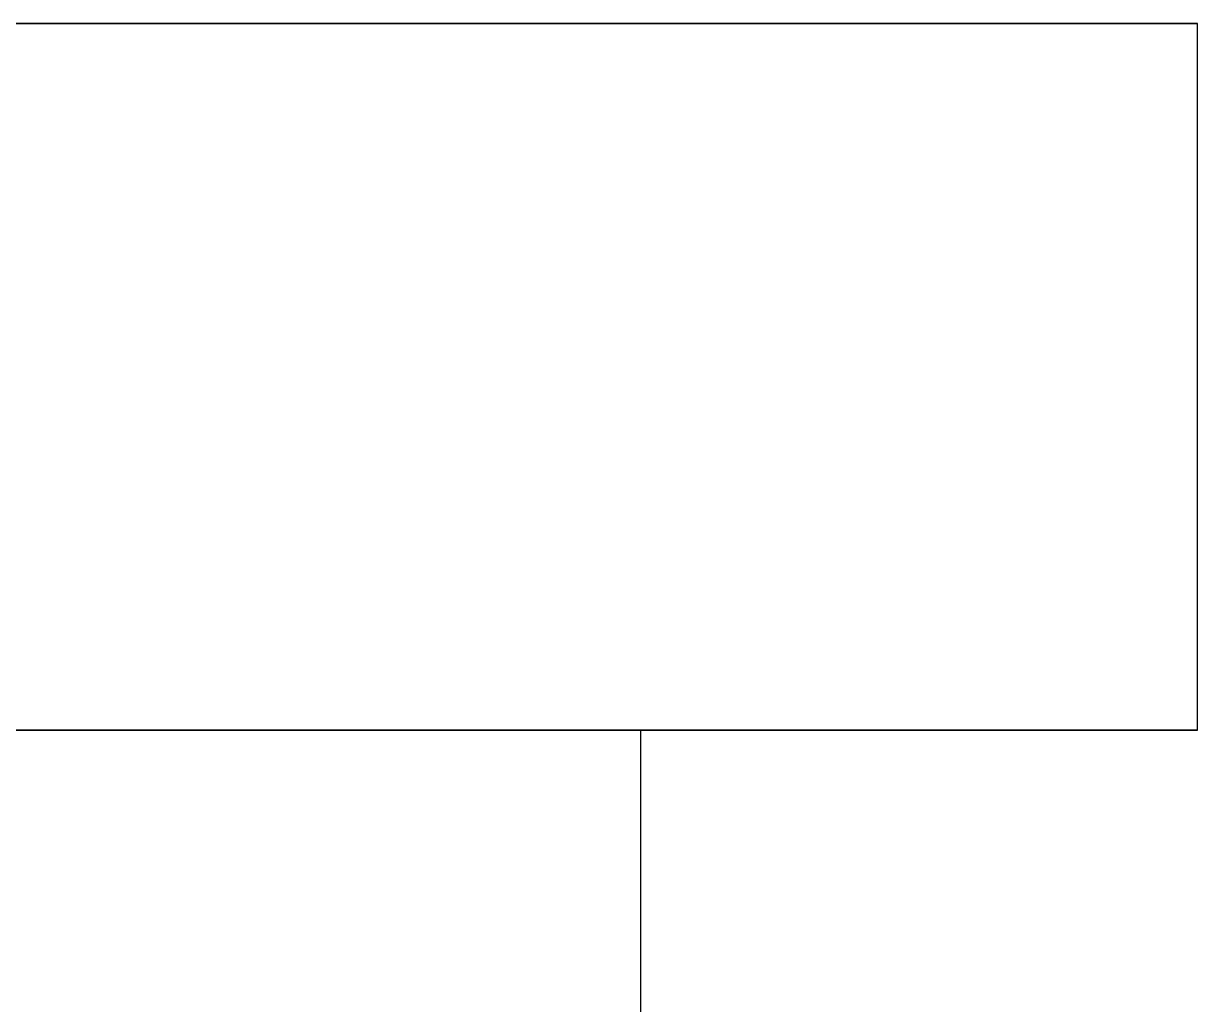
# Model space of a CAD drawing. Header units: millimetres. Extents: x 0 to 258, y -49 to 96.
# Drawn here: x 40.053 to 43.375, y 5.224 to 8 of the extents above; entities that cross this region are included whole.
import ezdxf

# ---------------------------------------------------------------- set-up
doc = ezdxf.new("R2010")
doc.units = ezdxf.units.MM
doc.layers.add('SIDE_HIDDEN', color=8, linetype='CONTINUOUS')
doc.layers.add('SIDE_VISIBLE', color=7, linetype='Continuous')

msp = doc.modelspace()

# ---------------------------------------------------------------- linework, layer by layer
at = {"layer": 'SIDE_HIDDEN'}
for points in [[(43.375, 8), (42.8598, 8), (42.3446, 8), (41.8293, 8), (41.3141, 8), (40.7989, 8), (40.2837, 8), (39.7685, 8), (39.2533, 8), (38.738, 8), (38.2228, 8), (37.7076, 8), (37.1924, 8), (36.6772, 8), (36.162, 8), (35.6467, 8), (35.1315, 8), (34.6163, 8), (34.1011, 8), (33.5859, 8), (33.0707, 8), (32.5554, 8), (32.0402, 8), (31.525, 8)], [(43.375, 6), (42.8598, 6), (42.3446, 6), (41.8293, 6), (41.3141, 6), (40.7989, 6), (40.2837, 6), (39.7685, 6), (39.2533, 6), (38.738, 6), (38.2228, 6), (37.7076, 6), (37.1924, 6), (36.6772, 6), (36.162, 6), (35.6467, 6), (35.1315, 6), (34.6163, 6), (34.1011, 6), (33.5859, 6), (33.0707, 6), (32.5554, 6), (32.0402, 6), (31.525, 6)], [(41.8, 6), (41.4217, 6), (41.0435, 6), (40.6652, 6), (40.287, 6), (39.9087, 6), (39.5304, 6), (39.1522, 6), (38.7739, 6), (38.3957, 6), (38.0174, 6), (37.6391, 6), (37.2609, 6), (36.8826, 6), (36.5043, 6), (36.1261, 6), (35.7478, 6), (35.3696, 6), (34.9913, 6), (34.613, 6), (34.2348, 6), (33.8565, 6), (33.4783, 6), (33.1, 6)], [(37.45, 6), (37.6391, 6), (37.8283, 6), (38.0174, 6), (38.2065, 6), (38.3957, 6), (38.5848, 6), (38.7739, 6), (38.963, 6), (39.1522, 6), (39.3413, 6), (39.5304, 6), (39.7196, 6), (39.9087, 6), (40.0978, 6), (40.287, 6), (40.4761, 6), (40.6652, 6), (40.8543, 6), (41.0435, 6), (41.2326, 6), (41.4217, 6), (41.6109, 6), (41.8, 6)]]:
    msp.add_lwpolyline(points, dxfattribs=at)
at = {"layer": 'SIDE_VISIBLE'}
for points in [[(37.45, 8), (37.7076, 8), (37.9652, 8), (38.2228, 8), (38.4804, 8), (38.738, 8), (38.9957, 8), (39.2533, 8), (39.5109, 8), (39.7685, 8), (40.0261, 8), (40.2837, 8), (40.5413, 8), (40.7989, 8), (41.0565, 8), (41.3141, 8), (41.5717, 8), (41.8293, 8), (42.087, 8), (42.3446, 8), (42.6022, 8), (42.8598, 8), (43.1174, 8), (43.375, 8)], [(43.375, 6), (43.375, 8)], [(37.45, 6), (37.7076, 6), (37.9652, 6), (38.2228, 6), (38.4804, 6), (38.738, 6), (38.9957, 6), (39.2533, 6), (39.5109, 6), (39.7685, 6), (40.0261, 6), (40.2837, 6), (40.5413, 6), (40.7989, 6), (41.0565, 6), (41.3141, 6), (41.5717, 6), (41.8293, 6), (42.087, 6), (42.3446, 6), (42.6022, 6), (42.8598, 6), (43.1174, 6), (43.375, 6)], [(41.8, 2), (41.8, 6)]]:
    msp.add_lwpolyline(points, dxfattribs=at)

doc.saveas('drawing.dxf')
